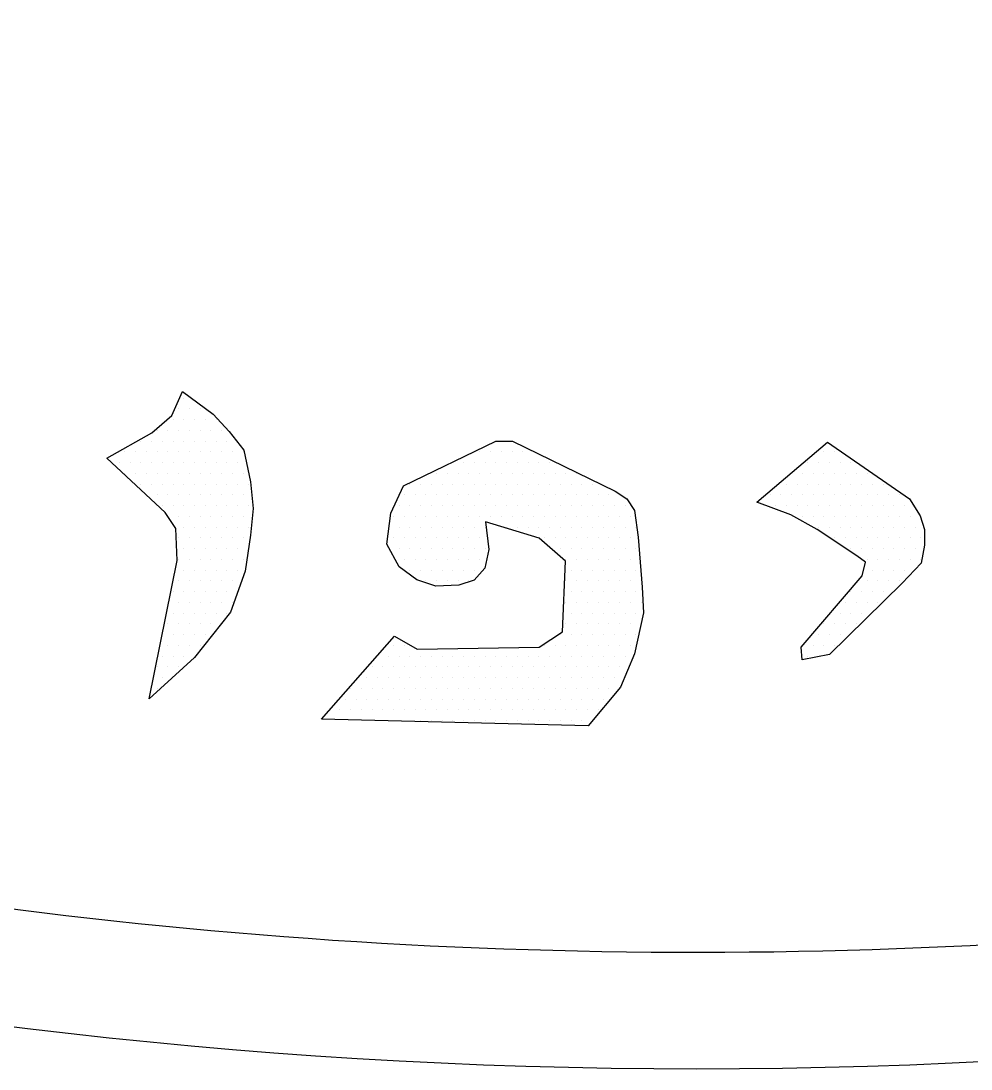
# Model space of a CAD drawing. Extents: x 208781 to 210549, y 749110 to 750610.
# Drawn here: x 209136.71 to 209157.4, y 750460.48 to 750483.32 of the extents above; entities that cross this region are included whole.
import ezdxf

# ---------------------------------------------------------------- set-up
doc = ezdxf.new("R2010")
doc.units = 0
doc.layers.add('_view', color=7, linetype='Continuous')

msp = doc.modelspace()

# ---------------------------------------------------------------- linework, layer by layer
at = {"layer": '_view'}
for p, q in [((209140.255, 750475.101), (209140.255, 750475.101)), ((209140.138, 750474.867), (209140.138, 750474.867)), ((209140.372, 750474.867), (209140.372, 750474.867)), ((209140.607, 750474.867), (209140.607, 750474.867)), ((209140.021, 750474.632), (209140.021, 750474.632)), ((209140.255, 750474.632), (209140.255, 750474.632)), ((209140.49, 750474.632), (209140.49, 750474.632)), ((209140.724, 750474.632), (209140.724, 750474.632)), ((209140.958, 750474.632), (209140.958, 750474.632)), ((209139.669, 750474.398), (209139.669, 750474.398)), ((209139.904, 750474.398), (209139.904, 750474.398)), ((209140.138, 750474.398), (209140.138, 750474.398)), ((209140.372, 750474.398), (209140.372, 750474.398)), ((209140.607, 750474.398), (209140.607, 750474.398)), ((209140.841, 750474.398), (209140.841, 750474.398)), ((209141.075, 750474.398), (209141.075, 750474.398)), ((209139.318, 750474.164), (209139.318, 750474.164)), ((209139.552, 750474.164), (209139.552, 750474.164)), ((209139.786, 750474.164), (209139.786, 750474.164)), ((209140.021, 750474.164), (209140.021, 750474.164)), ((209140.255, 750474.164), (209140.255, 750474.164)), ((209140.49, 750474.164), (209140.49, 750474.164)), ((209140.724, 750474.164), (209140.724, 750474.164)), ((209140.958, 750474.164), (209140.958, 750474.164)), ((209141.193, 750474.164), (209141.193, 750474.164)), ((209138.966, 750473.929), (209138.966, 750473.929)), ((209139.2, 750473.929), (209139.2, 750473.929)), ((209139.435, 750473.929), (209139.435, 750473.929)), ((209139.669, 750473.929), (209139.669, 750473.929)), ((209139.904, 750473.929), (209139.904, 750473.929)), ((209140.138, 750473.929), (209140.138, 750473.929)), ((209140.372, 750473.929), (209140.372, 750473.929)), ((209140.607, 750473.929), (209140.607, 750473.929)), ((209140.841, 750473.929), (209140.841, 750473.929)), ((209141.075, 750473.929), (209141.075, 750473.929)), ((209141.31, 750473.929), (209141.31, 750473.929)), ((209141.544, 750473.929), (209141.544, 750473.929)), ((209146.7, 750473.929), (209146.7, 750473.929)), ((209146.935, 750473.929), (209146.935, 750473.929)), ((209147.169, 750473.929), (209147.169, 750473.929)), ((209147.404, 750473.929), (209147.404, 750473.929)), ((209147.638, 750473.929), (209147.638, 750473.929)), ((209147.872, 750473.929), (209147.872, 750473.929)), ((209154.2, 750473.929), (209154.2, 750473.929)), ((209154.435, 750473.929), (209154.435, 750473.929)), ((209138.849, 750473.695), (209138.849, 750473.695)), ((209139.083, 750473.695), (209139.083, 750473.695)), ((209139.318, 750473.695), (209139.318, 750473.695)), ((209139.552, 750473.695), (209139.552, 750473.695)), ((209139.786, 750473.695), (209139.786, 750473.695)), ((209140.021, 750473.695), (209140.021, 750473.695)), ((209140.255, 750473.695), (209140.255, 750473.695)), ((209140.49, 750473.695), (209140.49, 750473.695)), ((209140.724, 750473.695), (209140.724, 750473.695)), ((209140.958, 750473.695), (209140.958, 750473.695)), ((209141.193, 750473.695), (209141.193, 750473.695)), ((209141.427, 750473.695), (209141.427, 750473.695)), ((209146.115, 750473.695), (209146.115, 750473.695)), ((209146.349, 750473.695), (209146.349, 750473.695)), ((209146.583, 750473.695), (209146.583, 750473.695)), ((209146.818, 750473.695), (209146.818, 750473.695)), ((209147.052, 750473.695), (209147.052, 750473.695)), ((209147.286, 750473.695), (209147.286, 750473.695)), ((209147.521, 750473.695), (209147.521, 750473.695)), ((209147.755, 750473.695), (209147.755, 750473.695)), ((209147.99, 750473.695), (209147.99, 750473.695)), ((209148.224, 750473.695), (209148.224, 750473.695)), ((209153.849, 750473.695), (209153.849, 750473.695)), ((209154.083, 750473.695), (209154.083, 750473.695)), ((209154.318, 750473.695), (209154.318, 750473.695)), ((209154.552, 750473.695), (209154.552, 750473.695)), ((209154.786, 750473.695), (209154.786, 750473.695)), ((209138.966, 750473.461), (209138.966, 750473.461)), ((209139.2, 750473.461), (209139.2, 750473.461)), ((209139.435, 750473.461), (209139.435, 750473.461)), ((209139.669, 750473.461), (209139.669, 750473.461)), ((209139.904, 750473.461), (209139.904, 750473.461)), ((209140.138, 750473.461), (209140.138, 750473.461)), ((209140.372, 750473.461), (209140.372, 750473.461)), ((209140.607, 750473.461), (209140.607, 750473.461)), ((209140.841, 750473.461), (209140.841, 750473.461)), ((209141.075, 750473.461), (209141.075, 750473.461)), ((209141.31, 750473.461), (209141.31, 750473.461)), ((209141.544, 750473.461), (209141.544, 750473.461)), ((209145.763, 750473.461), (209145.763, 750473.461)), ((209145.997, 750473.461), (209145.997, 750473.461)), ((209146.232, 750473.461), (209146.232, 750473.461)), ((209146.466, 750473.461), (209146.466, 750473.461)), ((209146.7, 750473.461), (209146.7, 750473.461)), ((209146.935, 750473.461), (209146.935, 750473.461)), ((209147.169, 750473.461), (209147.169, 750473.461)), ((209147.404, 750473.461), (209147.404, 750473.461)), ((209147.638, 750473.461), (209147.638, 750473.461)), ((209147.872, 750473.461), (209147.872, 750473.461)), ((209148.107, 750473.461), (209148.107, 750473.461)), ((209148.341, 750473.461), (209148.341, 750473.461)), ((209148.575, 750473.461), (209148.575, 750473.461)), ((209148.81, 750473.461), (209148.81, 750473.461)), ((209153.497, 750473.461), (209153.497, 750473.461)), ((209153.732, 750473.461), (209153.732, 750473.461)), ((209153.966, 750473.461), (209153.966, 750473.461)), ((209154.2, 750473.461), (209154.2, 750473.461)), ((209154.435, 750473.461), (209154.435, 750473.461)), ((209154.669, 750473.461), (209154.669, 750473.461)), ((209154.904, 750473.461), (209154.904, 750473.461)), ((209155.138, 750473.461), (209155.138, 750473.461)), ((209139.318, 750473.226), (209139.318, 750473.226)), ((209139.552, 750473.226), (209139.552, 750473.226)), ((209139.786, 750473.226), (209139.786, 750473.226)), ((209140.021, 750473.226), (209140.021, 750473.226)), ((209140.255, 750473.226), (209140.255, 750473.226)), ((209140.49, 750473.226), (209140.49, 750473.226)), ((209140.724, 750473.226), (209140.724, 750473.226)), ((209140.958, 750473.226), (209140.958, 750473.226)), ((209141.193, 750473.226), (209141.193, 750473.226)), ((209141.427, 750473.226), (209141.427, 750473.226)), ((209141.661, 750473.226), (209141.661, 750473.226)), ((209145.177, 750473.226), (209145.177, 750473.226)), ((209145.411, 750473.226), (209145.411, 750473.226)), ((209145.646, 750473.226), (209145.646, 750473.226)), ((209145.88, 750473.226), (209145.88, 750473.226)), ((209146.115, 750473.226), (209146.115, 750473.226)), ((209146.349, 750473.226), (209146.349, 750473.226)), ((209146.583, 750473.226), (209146.583, 750473.226)), ((209146.818, 750473.226), (209146.818, 750473.226)), ((209147.052, 750473.226), (209147.052, 750473.226)), ((209147.286, 750473.226), (209147.286, 750473.226)), ((209147.521, 750473.226), (209147.521, 750473.226)), ((209147.755, 750473.226), (209147.755, 750473.226)), ((209147.99, 750473.226), (209147.99, 750473.226)), ((209148.224, 750473.226), (209148.224, 750473.226)), ((209148.458, 750473.226), (209148.458, 750473.226)), ((209148.693, 750473.226), (209148.693, 750473.226)), ((209148.927, 750473.226), (209148.927, 750473.226)), ((209149.161, 750473.226), (209149.161, 750473.226)), ((209153.38, 750473.226), (209153.38, 750473.226)), ((209153.615, 750473.226), (209153.615, 750473.226)), ((209153.849, 750473.226), (209153.849, 750473.226)), ((209154.083, 750473.226), (209154.083, 750473.226)), ((209154.318, 750473.226), (209154.318, 750473.226)), ((209154.552, 750473.226), (209154.552, 750473.226)), ((209154.786, 750473.226), (209154.786, 750473.226)), ((209155.021, 750473.226), (209155.021, 750473.226)), ((209155.255, 750473.226), (209155.255, 750473.226)), ((209155.49, 750473.226), (209155.49, 750473.226)), ((209139.435, 750472.992), (209139.435, 750472.992)), ((209139.669, 750472.992), (209139.669, 750472.992)), ((209139.904, 750472.992), (209139.904, 750472.992)), ((209140.138, 750472.992), (209140.138, 750472.992)), ((209140.372, 750472.992), (209140.372, 750472.992)), ((209140.607, 750472.992), (209140.607, 750472.992)), ((209140.841, 750472.992), (209140.841, 750472.992)), ((209141.075, 750472.992), (209141.075, 750472.992)), ((209141.31, 750472.992), (209141.31, 750472.992)), ((209141.544, 750472.992), (209141.544, 750472.992)), ((209145.06, 750472.992), (209145.06, 750472.992)), ((209145.294, 750472.992), (209145.294, 750472.992)), ((209145.529, 750472.992), (209145.529, 750472.992)), ((209145.763, 750472.992), (209145.763, 750472.992)), ((209145.997, 750472.992), (209145.997, 750472.992)), ((209146.232, 750472.992), (209146.232, 750472.992)), ((209146.466, 750472.992), (209146.466, 750472.992)), ((209146.7, 750472.992), (209146.7, 750472.992)), ((209146.935, 750472.992), (209146.935, 750472.992)), ((209147.169, 750472.992), (209147.169, 750472.992)), ((209147.404, 750472.992), (209147.404, 750472.992)), ((209147.638, 750472.992), (209147.638, 750472.992)), ((209147.872, 750472.992), (209147.872, 750472.992)), ((209148.107, 750472.992), (209148.107, 750472.992)), ((209148.341, 750472.992), (209148.341, 750472.992)), ((209148.575, 750472.992), (209148.575, 750472.992)), ((209148.81, 750472.992), (209148.81, 750472.992)), ((209149.044, 750472.992), (209149.044, 750472.992)), ((209149.279, 750472.992), (209149.279, 750472.992)), ((209149.513, 750472.992), (209149.513, 750472.992)), ((209149.747, 750472.992), (209149.747, 750472.992)), ((209153.029, 750472.992), (209153.029, 750472.992)), ((209153.263, 750472.992), (209153.263, 750472.992)), ((209153.497, 750472.992), (209153.497, 750472.992)), ((209153.732, 750472.992), (209153.732, 750472.992)), ((209153.966, 750472.992), (209153.966, 750472.992)), ((209154.2, 750472.992), (209154.2, 750472.992)), ((209154.435, 750472.992), (209154.435, 750472.992)), ((209154.669, 750472.992), (209154.669, 750472.992)), ((209154.904, 750472.992), (209154.904, 750472.992)), ((209155.138, 750472.992), (209155.138, 750472.992)), ((209155.372, 750472.992), (209155.372, 750472.992)), ((209155.607, 750472.992), (209155.607, 750472.992)), ((209155.841, 750472.992), (209155.841, 750472.992)), ((209139.786, 750472.757), (209139.786, 750472.757)), ((209140.021, 750472.757), (209140.021, 750472.757)), ((209140.255, 750472.757), (209140.255, 750472.757)), ((209140.49, 750472.757), (209140.49, 750472.757)), ((209140.724, 750472.757), (209140.724, 750472.757)), ((209140.958, 750472.757), (209140.958, 750472.757)), ((209141.193, 750472.757), (209141.193, 750472.757)), ((209141.427, 750472.757), (209141.427, 750472.757)), ((209141.661, 750472.757), (209141.661, 750472.757)), ((209144.943, 750472.757), (209144.943, 750472.757)), ((209145.177, 750472.757), (209145.177, 750472.757)), ((209145.411, 750472.757), (209145.411, 750472.757)), ((209145.646, 750472.757), (209145.646, 750472.757)), ((209145.88, 750472.757), (209145.88, 750472.757)), ((209146.115, 750472.757), (209146.115, 750472.757)), ((209146.349, 750472.757), (209146.349, 750472.757)), ((209146.583, 750472.757), (209146.583, 750472.757)), ((209146.818, 750472.757), (209146.818, 750472.757)), ((209147.052, 750472.757), (209147.052, 750472.757)), ((209147.286, 750472.757), (209147.286, 750472.757)), ((209147.521, 750472.757), (209147.521, 750472.757)), ((209147.755, 750472.757), (209147.755, 750472.757)), ((209147.99, 750472.757), (209147.99, 750472.757)), ((209148.224, 750472.757), (209148.224, 750472.757)), ((209148.458, 750472.757), (209148.458, 750472.757)), ((209148.693, 750472.757), (209148.693, 750472.757)), ((209148.927, 750472.757), (209148.927, 750472.757)), ((209149.161, 750472.757), (209149.161, 750472.757)), ((209149.396, 750472.757), (209149.396, 750472.757)), ((209149.63, 750472.757), (209149.63, 750472.757)), ((209149.865, 750472.757), (209149.865, 750472.757)), ((209153.146, 750472.757), (209153.146, 750472.757)), ((209153.38, 750472.757), (209153.38, 750472.757)), ((209153.615, 750472.757), (209153.615, 750472.757)), ((209153.849, 750472.757), (209153.849, 750472.757)), ((209154.083, 750472.757), (209154.083, 750472.757)), ((209154.318, 750472.757), (209154.318, 750472.757)), ((209154.552, 750472.757), (209154.552, 750472.757)), ((209154.786, 750472.757), (209154.786, 750472.757)), ((209155.021, 750472.757), (209155.021, 750472.757)), ((209155.255, 750472.757), (209155.255, 750472.757)), ((209155.49, 750472.757), (209155.49, 750472.757)), ((209155.724, 750472.757), (209155.724, 750472.757)), ((209155.958, 750472.757), (209155.958, 750472.757)), ((209140.138, 750472.523), (209140.138, 750472.523)), ((209140.372, 750472.523), (209140.372, 750472.523)), ((209140.607, 750472.523), (209140.607, 750472.523)), ((209140.841, 750472.523), (209140.841, 750472.523)), ((209141.075, 750472.523), (209141.075, 750472.523)), ((209141.31, 750472.523), (209141.31, 750472.523)), ((209141.544, 750472.523), (209141.544, 750472.523)), ((209144.825, 750472.523), (209144.825, 750472.523)), ((209145.06, 750472.523), (209145.06, 750472.523)), ((209145.294, 750472.523), (209145.294, 750472.523)), ((209145.529, 750472.523), (209145.529, 750472.523)), ((209145.763, 750472.523), (209145.763, 750472.523)), ((209145.997, 750472.523), (209145.997, 750472.523)), ((209146.232, 750472.523), (209146.232, 750472.523)), ((209146.466, 750472.523), (209146.466, 750472.523)), ((209146.7, 750472.523), (209146.7, 750472.523)), ((209146.935, 750472.523), (209146.935, 750472.523)), ((209147.169, 750472.523), (209147.169, 750472.523)), ((209147.404, 750472.523), (209147.404, 750472.523)), ((209147.638, 750472.523), (209147.638, 750472.523)), ((209147.872, 750472.523), (209147.872, 750472.523)), ((209148.107, 750472.523), (209148.107, 750472.523)), ((209148.341, 750472.523), (209148.341, 750472.523)), ((209148.575, 750472.523), (209148.575, 750472.523)), ((209148.81, 750472.523), (209148.81, 750472.523)), ((209149.044, 750472.523), (209149.044, 750472.523)), ((209149.279, 750472.523), (209149.279, 750472.523)), ((209149.513, 750472.523), (209149.513, 750472.523)), ((209149.747, 750472.523), (209149.747, 750472.523)), ((209149.982, 750472.523), (209149.982, 750472.523)), ((209153.732, 750472.523), (209153.732, 750472.523)), ((209153.966, 750472.523), (209153.966, 750472.523)), ((209154.2, 750472.523), (209154.2, 750472.523)), ((209154.435, 750472.523), (209154.435, 750472.523)), ((209154.669, 750472.523), (209154.669, 750472.523)), ((209154.904, 750472.523), (209154.904, 750472.523)), ((209155.138, 750472.523), (209155.138, 750472.523)), ((209155.372, 750472.523), (209155.372, 750472.523)), ((209155.607, 750472.523), (209155.607, 750472.523)), ((209155.841, 750472.523), (209155.841, 750472.523)), ((209156.075, 750472.523), (209156.075, 750472.523)), ((209140.255, 750472.289), (209140.255, 750472.289)), ((209140.49, 750472.289), (209140.49, 750472.289)), ((209140.724, 750472.289), (209140.724, 750472.289)), ((209140.958, 750472.289), (209140.958, 750472.289)), ((209141.193, 750472.289), (209141.193, 750472.289)), ((209141.427, 750472.289), (209141.427, 750472.289)), ((209141.661, 750472.289), (209141.661, 750472.289)), ((209144.943, 750472.289), (209144.943, 750472.289)), ((209145.177, 750472.289), (209145.177, 750472.289)), ((209145.411, 750472.289), (209145.411, 750472.289)), ((209145.646, 750472.289), (209145.646, 750472.289)), ((209145.88, 750472.289), (209145.88, 750472.289)), ((209146.115, 750472.289), (209146.115, 750472.289)), ((209146.349, 750472.289), (209146.349, 750472.289)), ((209146.583, 750472.289), (209146.583, 750472.289)), ((209146.818, 750472.289), (209146.818, 750472.289)), ((209147.286, 750472.289), (209147.286, 750472.289)), ((209147.521, 750472.289), (209147.521, 750472.289)), ((209147.755, 750472.289), (209147.755, 750472.289)), ((209147.99, 750472.289), (209147.99, 750472.289)), ((209148.224, 750472.289), (209148.224, 750472.289)), ((209148.458, 750472.289), (209148.458, 750472.289)), ((209148.693, 750472.289), (209148.693, 750472.289)), ((209148.927, 750472.289), (209148.927, 750472.289)), ((209149.161, 750472.289), (209149.161, 750472.289)), ((209149.396, 750472.289), (209149.396, 750472.289)), ((209149.63, 750472.289), (209149.63, 750472.289)), ((209149.865, 750472.289), (209149.865, 750472.289)), ((209150.099, 750472.289), (209150.099, 750472.289)), ((209154.083, 750472.289), (209154.083, 750472.289)), ((209154.318, 750472.289), (209154.318, 750472.289)), ((209154.552, 750472.289), (209154.552, 750472.289)), ((209154.786, 750472.289), (209154.786, 750472.289)), ((209155.021, 750472.289), (209155.021, 750472.289)), ((209155.255, 750472.289), (209155.255, 750472.289)), ((209155.49, 750472.289), (209155.49, 750472.289)), ((209155.724, 750472.289), (209155.724, 750472.289)), ((209155.958, 750472.289), (209155.958, 750472.289)), ((209156.193, 750472.289), (209156.193, 750472.289)), ((209140.138, 750472.054), (209140.138, 750472.054)), ((209140.372, 750472.054), (209140.372, 750472.054)), ((209140.607, 750472.054), (209140.607, 750472.054)), ((209140.841, 750472.054), (209140.841, 750472.054)), ((209141.075, 750472.054), (209141.075, 750472.054)), ((209141.31, 750472.054), (209141.31, 750472.054)), ((209141.544, 750472.054), (209141.544, 750472.054)), ((209144.825, 750472.054), (209144.825, 750472.054)), ((209145.06, 750472.054), (209145.06, 750472.054)), ((209145.294, 750472.054), (209145.294, 750472.054)), ((209145.529, 750472.054), (209145.529, 750472.054)), ((209145.763, 750472.054), (209145.763, 750472.054)), ((209145.997, 750472.054), (209145.997, 750472.054)), ((209146.232, 750472.054), (209146.232, 750472.054)), ((209146.466, 750472.054), (209146.466, 750472.054)), ((209146.7, 750472.054), (209146.7, 750472.054)), ((209148.107, 750472.054), (209148.107, 750472.054)), ((209148.341, 750472.054), (209148.341, 750472.054)), ((209148.575, 750472.054), (209148.575, 750472.054)), ((209148.81, 750472.054), (209148.81, 750472.054)), ((209149.044, 750472.054), (209149.044, 750472.054)), ((209149.279, 750472.054), (209149.279, 750472.054)), ((209149.513, 750472.054), (209149.513, 750472.054)), ((209149.747, 750472.054), (209149.747, 750472.054)), ((209149.982, 750472.054), (209149.982, 750472.054)), ((209154.435, 750472.054), (209154.435, 750472.054)), ((209154.669, 750472.054), (209154.669, 750472.054)), ((209154.904, 750472.054), (209154.904, 750472.054)), ((209155.138, 750472.054), (209155.138, 750472.054)), ((209155.372, 750472.054), (209155.372, 750472.054)), ((209155.607, 750472.054), (209155.607, 750472.054)), ((209155.841, 750472.054), (209155.841, 750472.054)), ((209156.075, 750472.054), (209156.075, 750472.054)), ((209156.31, 750472.054), (209156.31, 750472.054)), ((209140.255, 750471.82), (209140.255, 750471.82)), ((209140.49, 750471.82), (209140.49, 750471.82)), ((209140.724, 750471.82), (209140.724, 750471.82)), ((209140.958, 750471.82), (209140.958, 750471.82)), ((209141.193, 750471.82), (209141.193, 750471.82)), ((209141.427, 750471.82), (209141.427, 750471.82)), ((209141.661, 750471.82), (209141.661, 750471.82)), ((209144.943, 750471.82), (209144.943, 750471.82)), ((209145.177, 750471.82), (209145.177, 750471.82)), ((209145.411, 750471.82), (209145.411, 750471.82)), ((209145.646, 750471.82), (209145.646, 750471.82)), ((209145.88, 750471.82), (209145.88, 750471.82)), ((209146.115, 750471.82), (209146.115, 750471.82)), ((209146.349, 750471.82), (209146.349, 750471.82)), ((209146.583, 750471.82), (209146.583, 750471.82)), ((209146.818, 750471.82), (209146.818, 750471.82)), ((209148.458, 750471.82), (209148.458, 750471.82)), ((209148.693, 750471.82), (209148.693, 750471.82)), ((209148.927, 750471.82), (209148.927, 750471.82)), ((209149.161, 750471.82), (209149.161, 750471.82)), ((209149.396, 750471.82), (209149.396, 750471.82)), ((209149.63, 750471.82), (209149.63, 750471.82)), ((209149.865, 750471.82), (209149.865, 750471.82)), ((209150.099, 750471.82), (209150.099, 750471.82)), ((209154.786, 750471.82), (209154.786, 750471.82)), ((209155.021, 750471.82), (209155.021, 750471.82)), ((209155.255, 750471.82), (209155.255, 750471.82)), ((209155.49, 750471.82), (209155.49, 750471.82)), ((209155.724, 750471.82), (209155.724, 750471.82)), ((209155.958, 750471.82), (209155.958, 750471.82)), ((209156.193, 750471.82), (209156.193, 750471.82)), ((209140.138, 750471.586), (209140.138, 750471.586)), ((209140.372, 750471.586), (209140.372, 750471.586)), ((209140.607, 750471.586), (209140.607, 750471.586)), ((209140.841, 750471.586), (209140.841, 750471.586)), ((209141.075, 750471.586), (209141.075, 750471.586)), ((209141.31, 750471.586), (209141.31, 750471.586)), ((209141.544, 750471.586), (209141.544, 750471.586)), ((209145.06, 750471.586), (209145.06, 750471.586)), ((209145.294, 750471.586), (209145.294, 750471.586)), ((209145.529, 750471.586), (209145.529, 750471.586)), ((209145.763, 750471.586), (209145.763, 750471.586)), ((209145.997, 750471.586), (209145.997, 750471.586)), ((209146.232, 750471.586), (209146.232, 750471.586)), ((209146.466, 750471.586), (209146.466, 750471.586)), ((209146.7, 750471.586), (209146.7, 750471.586)), ((209148.575, 750471.586), (209148.575, 750471.586)), ((209148.81, 750471.586), (209148.81, 750471.586)), ((209149.044, 750471.586), (209149.044, 750471.586)), ((209149.279, 750471.586), (209149.279, 750471.586)), ((209149.513, 750471.586), (209149.513, 750471.586)), ((209149.747, 750471.586), (209149.747, 750471.586)), ((209149.982, 750471.586), (209149.982, 750471.586)), ((209155.138, 750471.586), (209155.138, 750471.586)), ((209155.372, 750471.586), (209155.372, 750471.586)), ((209155.607, 750471.586), (209155.607, 750471.586)), ((209155.841, 750471.586), (209155.841, 750471.586)), ((209156.075, 750471.586), (209156.075, 750471.586)), ((209156.31, 750471.586), (209156.31, 750471.586)), ((209140.255, 750471.351), (209140.255, 750471.351)), ((209140.49, 750471.351), (209140.49, 750471.351)), ((209140.724, 750471.351), (209140.724, 750471.351)), ((209140.958, 750471.351), (209140.958, 750471.351)), ((209141.193, 750471.351), (209141.193, 750471.351)), ((209141.427, 750471.351), (209141.427, 750471.351)), ((209145.177, 750471.351), (209145.177, 750471.351)), ((209145.411, 750471.351), (209145.411, 750471.351)), ((209145.646, 750471.351), (209145.646, 750471.351)), ((209145.88, 750471.351), (209145.88, 750471.351)), ((209146.115, 750471.351), (209146.115, 750471.351)), ((209146.349, 750471.351), (209146.349, 750471.351)), ((209146.583, 750471.351), (209146.583, 750471.351)), ((209148.693, 750471.351), (209148.693, 750471.351)), ((209148.927, 750471.351), (209148.927, 750471.351)), ((209149.161, 750471.351), (209149.161, 750471.351)), ((209149.396, 750471.351), (209149.396, 750471.351)), ((209149.63, 750471.351), (209149.63, 750471.351)), ((209149.865, 750471.351), (209149.865, 750471.351)), ((209150.099, 750471.351), (209150.099, 750471.351)), ((209155.255, 750471.351), (209155.255, 750471.351)), ((209155.49, 750471.351), (209155.49, 750471.351)), ((209155.724, 750471.351), (209155.724, 750471.351)), ((209155.958, 750471.351), (209155.958, 750471.351)), ((209140.138, 750471.117), (209140.138, 750471.117)), ((209140.372, 750471.117), (209140.372, 750471.117)), ((209140.607, 750471.117), (209140.607, 750471.117)), ((209140.841, 750471.117), (209140.841, 750471.117)), ((209141.075, 750471.117), (209141.075, 750471.117)), ((209141.31, 750471.117), (209141.31, 750471.117)), ((209145.529, 750471.117), (209145.529, 750471.117)), ((209145.763, 750471.117), (209145.763, 750471.117)), ((209145.997, 750471.117), (209145.997, 750471.117)), ((209146.232, 750471.117), (209146.232, 750471.117)), ((209146.466, 750471.117), (209146.466, 750471.117)), ((209148.575, 750471.117), (209148.575, 750471.117)), ((209148.81, 750471.117), (209148.81, 750471.117)), ((209149.044, 750471.117), (209149.044, 750471.117)), ((209149.279, 750471.117), (209149.279, 750471.117)), ((209149.513, 750471.117), (209149.513, 750471.117)), ((209149.747, 750471.117), (209149.747, 750471.117)), ((209149.982, 750471.117), (209149.982, 750471.117)), ((209150.216, 750471.117), (209150.216, 750471.117)), ((209155.138, 750471.117), (209155.138, 750471.117)), ((209155.372, 750471.117), (209155.372, 750471.117)), ((209155.607, 750471.117), (209155.607, 750471.117)), ((209155.841, 750471.117), (209155.841, 750471.117)), ((209140.021, 750470.882), (209140.021, 750470.882)), ((209140.255, 750470.882), (209140.255, 750470.882)), ((209140.49, 750470.882), (209140.49, 750470.882)), ((209140.724, 750470.882), (209140.724, 750470.882)), ((209140.958, 750470.882), (209140.958, 750470.882)), ((209141.193, 750470.882), (209141.193, 750470.882)), ((209141.427, 750470.882), (209141.427, 750470.882)), ((209148.693, 750470.882), (209148.693, 750470.882)), ((209148.927, 750470.882), (209148.927, 750470.882)), ((209149.161, 750470.882), (209149.161, 750470.882)), ((209149.396, 750470.882), (209149.396, 750470.882)), ((209149.63, 750470.882), (209149.63, 750470.882)), ((209149.865, 750470.882), (209149.865, 750470.882)), ((209150.099, 750470.882), (209150.099, 750470.882)), ((209154.786, 750470.882), (209154.786, 750470.882)), ((209155.021, 750470.882), (209155.021, 750470.882)), ((209155.255, 750470.882), (209155.255, 750470.882)), ((209155.49, 750470.882), (209155.49, 750470.882)), ((209140.138, 750470.648), (209140.138, 750470.648)), ((209140.372, 750470.648), (209140.372, 750470.648)), ((209140.607, 750470.648), (209140.607, 750470.648)), ((209140.841, 750470.648), (209140.841, 750470.648)), ((209141.075, 750470.648), (209141.075, 750470.648)), ((209141.31, 750470.648), (209141.31, 750470.648)), ((209148.575, 750470.648), (209148.575, 750470.648)), ((209148.81, 750470.648), (209148.81, 750470.648)), ((209149.044, 750470.648), (209149.044, 750470.648)), ((209149.279, 750470.648), (209149.279, 750470.648)), ((209149.513, 750470.648), (209149.513, 750470.648)), ((209149.747, 750470.648), (209149.747, 750470.648)), ((209149.982, 750470.648), (209149.982, 750470.648)), ((209150.216, 750470.648), (209150.216, 750470.648)), ((209154.669, 750470.648), (209154.669, 750470.648)), ((209154.904, 750470.648), (209154.904, 750470.648)), ((209155.138, 750470.648), (209155.138, 750470.648)), ((209155.372, 750470.648), (209155.372, 750470.648)), ((209140.021, 750470.414), (209140.021, 750470.414)), ((209140.255, 750470.414), (209140.255, 750470.414)), ((209140.49, 750470.414), (209140.49, 750470.414)), ((209140.724, 750470.414), (209140.724, 750470.414)), ((209140.958, 750470.414), (209140.958, 750470.414)), ((209141.193, 750470.414), (209141.193, 750470.414)), ((209148.693, 750470.414), (209148.693, 750470.414)), ((209148.927, 750470.414), (209148.927, 750470.414)), ((209149.161, 750470.414), (209149.161, 750470.414)), ((209149.396, 750470.414), (209149.396, 750470.414)), ((209149.63, 750470.414), (209149.63, 750470.414)), ((209149.865, 750470.414), (209149.865, 750470.414)), ((209150.099, 750470.414), (209150.099, 750470.414)), ((209154.552, 750470.414), (209154.552, 750470.414)), ((209154.786, 750470.414), (209154.786, 750470.414)), ((209155.021, 750470.414), (209155.021, 750470.414)), ((209139.904, 750470.179), (209139.904, 750470.179)), ((209140.138, 750470.179), (209140.138, 750470.179)), ((209140.372, 750470.179), (209140.372, 750470.179)), ((209140.607, 750470.179), (209140.607, 750470.179)), ((209140.841, 750470.179), (209140.841, 750470.179)), ((209148.575, 750470.179), (209148.575, 750470.179)), ((209148.81, 750470.179), (209148.81, 750470.179)), ((209149.044, 750470.179), (209149.044, 750470.179)), ((209149.279, 750470.179), (209149.279, 750470.179)), ((209149.513, 750470.179), (209149.513, 750470.179)), ((209149.747, 750470.179), (209149.747, 750470.179)), ((209149.982, 750470.179), (209149.982, 750470.179)), ((209154.2, 750470.179), (209154.2, 750470.179)), ((209154.435, 750470.179), (209154.435, 750470.179)), ((209154.669, 750470.179), (209154.669, 750470.179)), ((209154.904, 750470.179), (209154.904, 750470.179)), ((209139.786, 750469.945), (209139.786, 750469.945)), ((209140.021, 750469.945), (209140.021, 750469.945)), ((209140.255, 750469.945), (209140.255, 750469.945)), ((209140.49, 750469.945), (209140.49, 750469.945)), ((209140.724, 750469.945), (209140.724, 750469.945)), ((209148.458, 750469.945), (209148.458, 750469.945)), ((209148.693, 750469.945), (209148.693, 750469.945)), ((209148.927, 750469.945), (209148.927, 750469.945)), ((209149.161, 750469.945), (209149.161, 750469.945)), ((209149.396, 750469.945), (209149.396, 750469.945)), ((209149.63, 750469.945), (209149.63, 750469.945)), ((209149.865, 750469.945), (209149.865, 750469.945)), ((209150.099, 750469.945), (209150.099, 750469.945)), ((209154.083, 750469.945), (209154.083, 750469.945)), ((209154.318, 750469.945), (209154.318, 750469.945)), ((209154.552, 750469.945), (209154.552, 750469.945)), ((209139.904, 750469.711), (209139.904, 750469.711)), ((209140.138, 750469.711), (209140.138, 750469.711)), ((209140.372, 750469.711), (209140.372, 750469.711)), ((209140.607, 750469.711), (209140.607, 750469.711)), ((209144.825, 750469.711), (209144.825, 750469.711)), ((209145.06, 750469.711), (209145.06, 750469.711)), ((209148.107, 750469.711), (209148.107, 750469.711)), ((209148.341, 750469.711), (209148.341, 750469.711)), ((209148.575, 750469.711), (209148.575, 750469.711)), ((209148.81, 750469.711), (209148.81, 750469.711)), ((209149.044, 750469.711), (209149.044, 750469.711)), ((209149.279, 750469.711), (209149.279, 750469.711)), ((209149.513, 750469.711), (209149.513, 750469.711)), ((209149.747, 750469.711), (209149.747, 750469.711)), ((209149.982, 750469.711), (209149.982, 750469.711)), ((209153.966, 750469.711), (209153.966, 750469.711)), ((209154.2, 750469.711), (209154.2, 750469.711)), ((209154.435, 750469.711), (209154.435, 750469.711)), ((209139.786, 750469.476), (209139.786, 750469.476)), ((209140.021, 750469.476), (209140.021, 750469.476)), ((209140.255, 750469.476), (209140.255, 750469.476)), ((209140.49, 750469.476), (209140.49, 750469.476)), ((209144.474, 750469.476), (209144.474, 750469.476)), ((209144.708, 750469.476), (209144.708, 750469.476)), ((209144.943, 750469.476), (209144.943, 750469.476)), ((209145.177, 750469.476), (209145.177, 750469.476)), ((209145.411, 750469.476), (209145.411, 750469.476)), ((209145.646, 750469.476), (209145.646, 750469.476)), ((209145.88, 750469.476), (209145.88, 750469.476)), ((209146.115, 750469.476), (209146.115, 750469.476)), ((209146.349, 750469.476), (209146.349, 750469.476)), ((209146.583, 750469.476), (209146.583, 750469.476)), ((209146.818, 750469.476), (209146.818, 750469.476)), ((209147.052, 750469.476), (209147.052, 750469.476)), ((209147.286, 750469.476), (209147.286, 750469.476)), ((209147.521, 750469.476), (209147.521, 750469.476)), ((209147.755, 750469.476), (209147.755, 750469.476)), ((209147.99, 750469.476), (209147.99, 750469.476)), ((209148.224, 750469.476), (209148.224, 750469.476)), ((209148.458, 750469.476), (209148.458, 750469.476)), ((209148.693, 750469.476), (209148.693, 750469.476)), ((209148.927, 750469.476), (209148.927, 750469.476)), ((209149.161, 750469.476), (209149.161, 750469.476)), ((209149.396, 750469.476), (209149.396, 750469.476)), ((209149.63, 750469.476), (209149.63, 750469.476)), ((209149.865, 750469.476), (209149.865, 750469.476)), ((209153.849, 750469.476), (209153.849, 750469.476)), ((209154.083, 750469.476), (209154.083, 750469.476)), ((209139.669, 750469.242), (209139.669, 750469.242)), ((209139.904, 750469.242), (209139.904, 750469.242)), ((209140.138, 750469.242), (209140.138, 750469.242)), ((209144.357, 750469.242), (209144.357, 750469.242)), ((209144.591, 750469.242), (209144.591, 750469.242)), ((209144.825, 750469.242), (209144.825, 750469.242)), ((209145.06, 750469.242), (209145.06, 750469.242)), ((209145.294, 750469.242), (209145.294, 750469.242)), ((209145.529, 750469.242), (209145.529, 750469.242)), ((209145.763, 750469.242), (209145.763, 750469.242)), ((209145.997, 750469.242), (209145.997, 750469.242)), ((209146.232, 750469.242), (209146.232, 750469.242)), ((209146.466, 750469.242), (209146.466, 750469.242)), ((209146.7, 750469.242), (209146.7, 750469.242)), ((209146.935, 750469.242), (209146.935, 750469.242)), ((209147.169, 750469.242), (209147.169, 750469.242)), ((209147.404, 750469.242), (209147.404, 750469.242)), ((209147.638, 750469.242), (209147.638, 750469.242)), ((209147.872, 750469.242), (209147.872, 750469.242)), ((209148.107, 750469.242), (209148.107, 750469.242)), ((209148.341, 750469.242), (209148.341, 750469.242)), ((209148.575, 750469.242), (209148.575, 750469.242)), ((209148.81, 750469.242), (209148.81, 750469.242)), ((209149.044, 750469.242), (209149.044, 750469.242)), ((209149.279, 750469.242), (209149.279, 750469.242)), ((209149.513, 750469.242), (209149.513, 750469.242)), ((209149.747, 750469.242), (209149.747, 750469.242)), ((209139.786, 750469.007), (209139.786, 750469.007)), ((209144.24, 750469.007), (209144.24, 750469.007)), ((209144.474, 750469.007), (209144.474, 750469.007)), ((209144.708, 750469.007), (209144.708, 750469.007)), ((209144.943, 750469.007), (209144.943, 750469.007)), ((209145.177, 750469.007), (209145.177, 750469.007)), ((209145.411, 750469.007), (209145.411, 750469.007)), ((209145.646, 750469.007), (209145.646, 750469.007)), ((209145.88, 750469.007), (209145.88, 750469.007)), ((209146.115, 750469.007), (209146.115, 750469.007)), ((209146.349, 750469.007), (209146.349, 750469.007)), ((209146.583, 750469.007), (209146.583, 750469.007)), ((209146.818, 750469.007), (209146.818, 750469.007)), ((209147.052, 750469.007), (209147.052, 750469.007)), ((209147.286, 750469.007), (209147.286, 750469.007)), ((209147.521, 750469.007), (209147.521, 750469.007)), ((209147.755, 750469.007), (209147.755, 750469.007)), ((209147.99, 750469.007), (209147.99, 750469.007)), ((209148.224, 750469.007), (209148.224, 750469.007)), ((209148.458, 750469.007), (209148.458, 750469.007)), ((209148.693, 750469.007), (209148.693, 750469.007)), ((209148.927, 750469.007), (209148.927, 750469.007)), ((209149.161, 750469.007), (209149.161, 750469.007)), ((209149.396, 750469.007), (209149.396, 750469.007)), ((209149.63, 750469.007), (209149.63, 750469.007)), ((209139.669, 750468.773), (209139.669, 750468.773)), ((209143.888, 750468.773), (209143.888, 750468.773)), ((209144.122, 750468.773), (209144.122, 750468.773)), ((209144.357, 750468.773), (209144.357, 750468.773)), ((209144.591, 750468.773), (209144.591, 750468.773)), ((209144.825, 750468.773), (209144.825, 750468.773)), ((209145.06, 750468.773), (209145.06, 750468.773)), ((209145.294, 750468.773), (209145.294, 750468.773)), ((209145.529, 750468.773), (209145.529, 750468.773)), ((209145.763, 750468.773), (209145.763, 750468.773)), ((209145.997, 750468.773), (209145.997, 750468.773)), ((209146.232, 750468.773), (209146.232, 750468.773)), ((209146.466, 750468.773), (209146.466, 750468.773)), ((209146.7, 750468.773), (209146.7, 750468.773)), ((209146.935, 750468.773), (209146.935, 750468.773)), ((209147.169, 750468.773), (209147.169, 750468.773)), ((209147.404, 750468.773), (209147.404, 750468.773)), ((209147.638, 750468.773), (209147.638, 750468.773)), ((209147.872, 750468.773), (209147.872, 750468.773)), ((209148.107, 750468.773), (209148.107, 750468.773)), ((209148.341, 750468.773), (209148.341, 750468.773)), ((209148.575, 750468.773), (209148.575, 750468.773)), ((209148.81, 750468.773), (209148.81, 750468.773)), ((209149.044, 750468.773), (209149.044, 750468.773)), ((209149.279, 750468.773), (209149.279, 750468.773)), ((209149.513, 750468.773), (209149.513, 750468.773)), ((209143.771, 750468.539), (209143.771, 750468.539)), ((209144.005, 750468.539), (209144.005, 750468.539)), ((209144.24, 750468.539), (209144.24, 750468.539)), ((209144.474, 750468.539), (209144.474, 750468.539)), ((209144.708, 750468.539), (209144.708, 750468.539)), ((209144.943, 750468.539), (209144.943, 750468.539)), ((209145.177, 750468.539), (209145.177, 750468.539)), ((209145.411, 750468.539), (209145.411, 750468.539)), ((209145.646, 750468.539), (209145.646, 750468.539)), ((209145.88, 750468.539), (209145.88, 750468.539)), ((209146.115, 750468.539), (209146.115, 750468.539)), ((209146.349, 750468.539), (209146.349, 750468.539)), ((209146.583, 750468.539), (209146.583, 750468.539)), ((209146.818, 750468.539), (209146.818, 750468.539)), ((209147.052, 750468.539), (209147.052, 750468.539)), ((209147.286, 750468.539), (209147.286, 750468.539)), ((209147.521, 750468.539), (209147.521, 750468.539)), ((209147.755, 750468.539), (209147.755, 750468.539)), ((209147.99, 750468.539), (209147.99, 750468.539)), ((209148.224, 750468.539), (209148.224, 750468.539)), ((209148.458, 750468.539), (209148.458, 750468.539)), ((209148.693, 750468.539), (209148.693, 750468.539)), ((209148.927, 750468.539), (209148.927, 750468.539)), ((209149.161, 750468.539), (209149.161, 750468.539)), ((209149.396, 750468.539), (209149.396, 750468.539)), ((209143.654, 750468.304), (209143.654, 750468.304)), ((209143.888, 750468.304), (209143.888, 750468.304)), ((209144.122, 750468.304), (209144.122, 750468.304)), ((209144.357, 750468.304), (209144.357, 750468.304)), ((209144.591, 750468.304), (209144.591, 750468.304)), ((209144.825, 750468.304), (209144.825, 750468.304)), ((209145.06, 750468.304), (209145.06, 750468.304)), ((209145.294, 750468.304), (209145.294, 750468.304)), ((209145.529, 750468.304), (209145.529, 750468.304)), ((209145.763, 750468.304), (209145.763, 750468.304)), ((209145.997, 750468.304), (209145.997, 750468.304)), ((209146.232, 750468.304), (209146.232, 750468.304)), ((209146.466, 750468.304), (209146.466, 750468.304)), ((209146.7, 750468.304), (209146.7, 750468.304)), ((209146.935, 750468.304), (209146.935, 750468.304)), ((209147.169, 750468.304), (209147.169, 750468.304)), ((209147.404, 750468.304), (209147.404, 750468.304)), ((209147.638, 750468.304), (209147.638, 750468.304)), ((209147.872, 750468.304), (209147.872, 750468.304)), ((209148.107, 750468.304), (209148.107, 750468.304)), ((209148.341, 750468.304), (209148.341, 750468.304)), ((209148.575, 750468.304), (209148.575, 750468.304)), ((209148.81, 750468.304), (209148.81, 750468.304)), ((209149.044, 750468.304), (209149.044, 750468.304)), ((209149.279, 750468.304), (209149.279, 750468.304)), ((209144.708, 750468.07), (209144.708, 750468.07)), ((209144.943, 750468.07), (209144.943, 750468.07)), ((209145.177, 750468.07), (209145.177, 750468.07)), ((209145.411, 750468.07), (209145.411, 750468.07)), ((209145.646, 750468.07), (209145.646, 750468.07)), ((209145.88, 750468.07), (209145.88, 750468.07)), ((209146.115, 750468.07), (209146.115, 750468.07)), ((209146.349, 750468.07), (209146.349, 750468.07)), ((209146.583, 750468.07), (209146.583, 750468.07)), ((209146.818, 750468.07), (209146.818, 750468.07)), ((209147.052, 750468.07), (209147.052, 750468.07)), ((209147.286, 750468.07), (209147.286, 750468.07)), ((209147.521, 750468.07), (209147.521, 750468.07)), ((209147.755, 750468.07), (209147.755, 750468.07)), ((209147.99, 750468.07), (209147.99, 750468.07)), ((209148.224, 750468.07), (209148.224, 750468.07)), ((209148.458, 750468.07), (209148.458, 750468.07)), ((209148.693, 750468.07), (209148.693, 750468.07)), ((209148.927, 750468.07), (209148.927, 750468.07))]:
    msp.add_line(p, q, dxfattribs=at)
for points in [[(209138.573, 750473.794), (209139.559, 750474.345), (209139.994, 750474.721), (209140.227, 750475.243), (209140.894, 750474.75), (209141.242, 750474.374), (209141.561, 750473.968), (209141.706, 750473.272), (209141.764, 750472.693), (209141.706, 750472.113), (209141.59, 750471.33), (209141.271, 750470.432), (209140.488, 750469.446), (209139.501, 750468.548), (209140.11, 750471.562), (209140.081, 750472.258), (209139.849, 750472.606)], [(209146.829, 750472.401), (209146.9, 750471.803), (209146.813, 750471.393), (209146.577, 750471.131), (209146.241, 750471.027), (209145.743, 750471), (209145.332, 750471.142), (209144.944, 750471.422), (209144.675, 750471.917), (209144.761, 750472.595), (209145.039, 750473.185), (209147.052, 750474.162), (209147.415, 750474.162), (209149.652, 750473.073), (209149.903, 750472.905), (209150.071, 750472.654), (209150.155, 750472.068), (209150.239, 750470.978), (209150.267, 750470.42), (209150.071, 750469.526), (209149.764, 750468.8), (209149.065, 750467.962), (209143.25, 750468.102), (209144.843, 750469.911), (209145.34, 750469.63), (209147.995, 750469.67), (209148.505, 750470.005), (209148.572, 750471.545), (209147.994, 750472.051)]]:
    msp.add_lwpolyline(points, close=True, dxfattribs=at)
msp.add_lwpolyline([(209152.74, 750472.834), (209154.277, 750474.14), (209156.066, 750472.903), (209156.296, 750472.536), (209156.387, 750472.239), (209156.387, 750471.895), (209156.319, 750471.505), (209155.906, 750471.07), (209154.323, 750469.512), (209153.726, 750469.397), (209153.703, 750469.672), (209155.034, 750471.23), (209155.103, 750471.528), (209154.919, 750471.666), (209154.048, 750472.239), (209153.474, 750472.559), (209152.74, 750472.834)], dxfattribs=at)
msp.add_ellipse((209151.427, 750503.621), major_axis=(-72.325, 0), ratio=0.596491, dxfattribs=at)
msp.add_open_spline([(209081.64, 750503.621), (209081.64, 750500.487), (209082.274, 750497.349), (209084.829, 750491.17), (209086.754, 750488.131), (209091.85, 750482.343), (209095.021, 750479.598), (209102.441, 750474.608), (209106.688, 750472.363), (209116.004, 750468.533), (209121.071, 750466.948), (209131.718, 750464.545), (209137.296, 750463.728), (209148.627, 750462.914), (209154.378, 750462.917), (209167.284, 750463.861), (209174.38, 750465.064), (209187.585, 750468.687), (209193.691, 750471.108), (209204.309, 750476.895), (209208.817, 750480.26), (209215.209, 750486.9), (209217.415, 750490.084), (209220.383, 750496.58), (209221.15, 750499.89), (209221.271, 750506.505), (209220.626, 750509.818), (209217.902, 750516.335), (209215.819, 750519.538), (209210.272, 750525.603), (209206.808, 750528.462), (209198.71, 750533.599), (209194.078, 750535.877), (209183.955, 750539.671), (209178.465, 750541.187), (209167.001, 750543.346), (209161.028, 750543.989), (209148.997, 750544.353), (209142.942, 750544.074), (209131.157, 750542.616), (209125.429, 750541.436), (209114.685, 750538.264), (209109.671, 750536.271), (209100.696, 750531.623), (209096.736, 750528.97), (209090.127, 750523.217), (209087.48, 750520.12), (209083.622, 750513.727), (209082.408, 750510.437), (209081.729, 750505.965), (209081.64, 750504.793), (209081.64, 750503.621)], degree=3, knots=[0, 0, 0, 0, 0.241824, 0.241824, 0.483649, 0.483649, 0.725473, 0.725473, 0.967297, 0.967297, 1.209121, 1.209121, 1.450946, 1.450946, 1.69277, 1.69277, 2.001959, 2.001959, 2.311147, 2.311147, 2.620336, 2.620336, 2.875511, 2.875511, 3.130686, 3.130686, 3.385861, 3.385861, 3.641036, 3.641036, 3.896211, 3.896211, 4.151386, 4.151386, 4.406561, 4.406561, 4.661736, 4.661736, 4.916911, 4.916911, 5.172086, 5.172086, 5.427261, 5.427261, 5.682436, 5.682436, 5.937611, 5.937611, 6.192786, 6.192786, 6.283185, 6.283185, 6.283185, 6.283185], dxfattribs=at)

doc.saveas('drawing.dxf')
